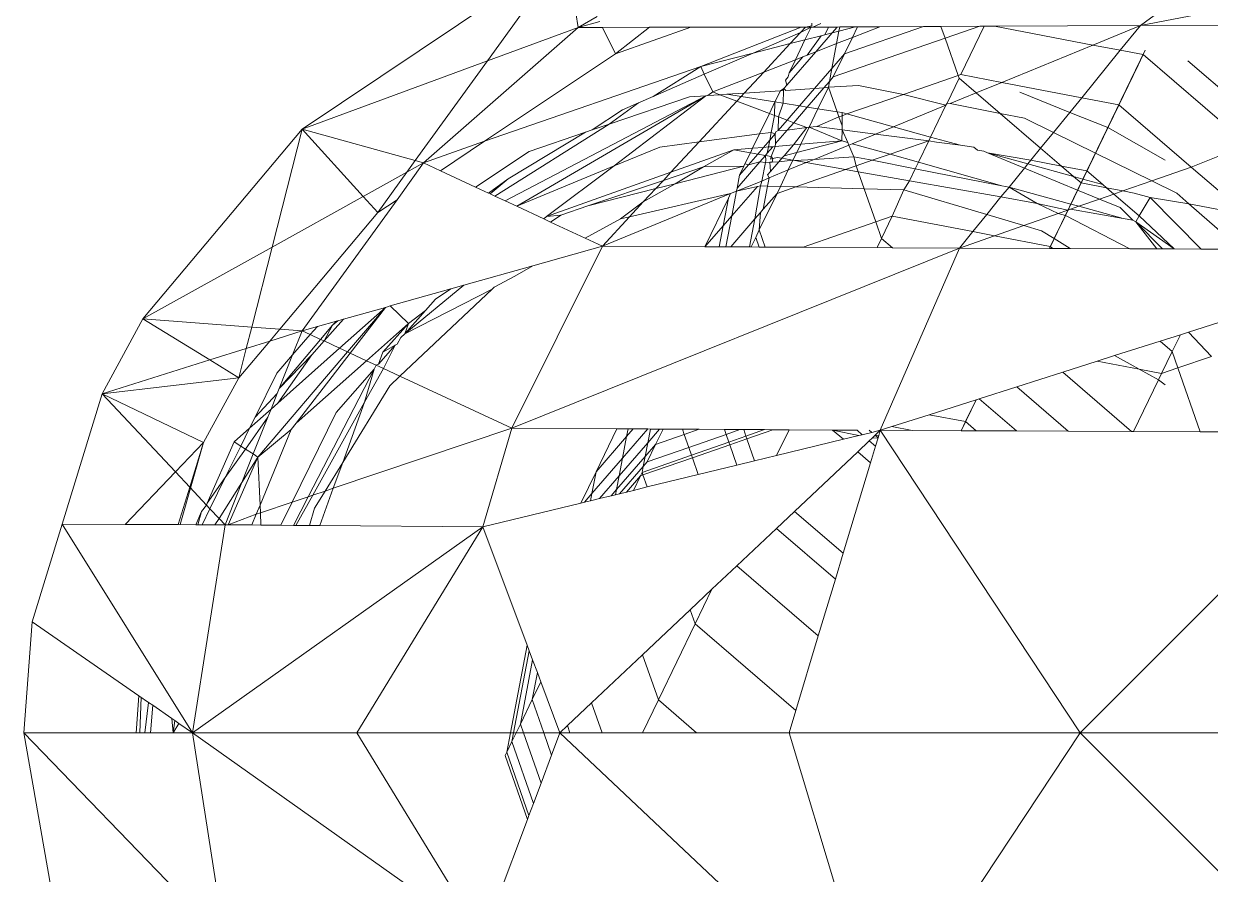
# Model space of a CAD drawing. Header units: metres. Extents: x 6.9 to 88.2, y -7.2 to 15.9.
# Drawn here: x 33.43412 to 33.45511, y 11.41319 to 11.42825 of the extents above; entities that cross this region are included whole.
import ezdxf

# ---------------------------------------------------------------- set-up
doc = ezdxf.new("R2010")
doc.units = ezdxf.units.M
doc.layers.get('0').update_dxf_attribs({"lineweight": 9})

# ---------------------------------------------------------------- blocks, each defined once
blk = doc.blocks.new('secondfloor')
for p, q in [((33.464344, 11.430227), (33.453877, 11.428215)), ((33.453877, 11.428215), (33.456469, 11.43013)), ((33.443709, 11.429506), (33.439043, 11.426382)), ((33.443709, 11.429506), (33.442324, 11.427589)), ((33.443709, 11.429506), (33.44393, 11.428181)), ((33.44393, 11.428181), (33.444264, 11.428376)), ((33.444309, 11.428283), (33.44393, 11.428181)), ((33.44393, 11.428181), (33.441194, 11.425781)), ((33.442324, 11.427589), (33.44393, 11.428181)), ((33.44393, 11.428181), (33.444359, 11.428181)), ((33.444359, 11.428181), (33.445188, 11.428182)), ((33.44459, 11.427712), (33.444359, 11.428181)), ((33.445919, 11.428183), (33.44459, 11.427712)), ((33.445188, 11.428182), (33.44459, 11.427712)), ((33.445188, 11.428182), (33.445919, 11.428183)), ((33.445919, 11.428183), (33.447874, 11.428185)), ((33.446096, 11.42749), (33.447874, 11.428185)), ((33.447859, 11.428089), (33.447024, 11.427727)), ((33.447859, 11.428089), (33.447678, 11.427894)), ((33.448049, 11.428185), (33.447859, 11.428089)), ((33.447947, 11.428185), (33.447859, 11.428089)), ((33.447874, 11.428185), (33.447947, 11.428185)), ((33.448049, 11.428185), (33.447941, 11.427961)), ((33.447947, 11.428185), (33.448062, 11.428211)), ((33.447947, 11.428185), (33.448049, 11.428185)), ((33.448049, 11.428185), (33.44808, 11.428185)), ((33.44806, 11.428257), (33.448062, 11.428211)), ((33.448224, 11.428248), (33.44808, 11.428185)), ((33.44808, 11.428185), (33.448358, 11.428187)), ((33.44813, 11.427748), (33.44842, 11.428084)), ((33.448292, 11.428051), (33.448358, 11.428187)), ((33.44842, 11.428084), (33.448292, 11.428051)), ((33.448358, 11.428187), (33.44851, 11.428187)), ((33.44842, 11.428084), (33.44851, 11.428187)), ((33.448542, 11.428115), (33.44842, 11.428084)), ((33.4485, 11.427893), (33.448542, 11.428115)), ((33.44851, 11.428187), (33.448556, 11.428188)), ((33.448832, 11.428189), (33.448542, 11.428115)), ((33.448542, 11.428115), (33.448556, 11.428188)), ((33.448556, 11.428188), (33.448832, 11.428189)), ((33.448638, 11.427711), (33.450038, 11.428195)), ((33.449264, 11.428191), (33.448779, 11.428002)), ((33.44887, 11.428189), (33.448779, 11.428002)), ((33.448832, 11.428189), (33.44887, 11.428189)), ((33.44887, 11.428189), (33.449264, 11.428191)), ((33.449264, 11.428191), (33.450038, 11.428195)), ((33.450038, 11.428195), (33.450344, 11.428197)), ((33.450344, 11.428197), (33.451031, 11.4282)), ((33.450418, 11.427988), (33.450344, 11.428197)), ((33.450418, 11.427988), (33.451031, 11.4282)), ((33.451111, 11.428201), (33.450698, 11.427346)), ((33.451031, 11.4282), (33.451111, 11.428201)), ((33.451111, 11.428201), (33.451293, 11.428202)), ((33.451293, 11.428202), (33.453877, 11.428215)), ((33.451293, 11.428202), (33.453033, 11.427868)), ((33.453877, 11.428215), (33.453033, 11.427868)), ((33.453877, 11.428215), (33.453519, 11.427775)), ((33.453877, 11.428215), (33.455767, 11.428221)), ((33.447678, 11.427894), (33.447024, 11.427727)), ((33.447678, 11.427894), (33.44721, 11.427389)), ((33.447941, 11.427961), (33.447678, 11.427894)), ((33.447941, 11.427961), (33.44777, 11.427608)), ((33.448227, 11.428034), (33.447941, 11.427961)), ((33.447979, 11.427689), (33.448227, 11.428034)), ((33.4485, 11.427893), (33.44813, 11.427748)), ((33.448227, 11.428034), (33.448292, 11.428051)), ((33.448417, 11.427455), (33.4485, 11.427893)), ((33.448441, 11.427303), (33.450418, 11.427988)), ((33.448779, 11.428002), (33.4485, 11.427893)), ((33.448779, 11.428002), (33.448638, 11.427711)), ((33.45065, 11.427329), (33.450418, 11.427988)), ((33.453033, 11.427868), (33.451422, 11.427207)), ((33.453033, 11.427868), (33.453519, 11.427775)), ((33.44459, 11.427712), (33.442272, 11.426165)), ((33.447024, 11.427727), (33.446096, 11.42749)), ((33.447024, 11.427727), (33.44616, 11.427352)), ((33.447618, 11.427156), (33.44813, 11.427748)), ((33.44766, 11.427379), (33.447902, 11.427659)), ((33.447902, 11.427659), (33.44777, 11.427608)), ((33.447902, 11.427659), (33.447979, 11.427689)), ((33.44813, 11.427748), (33.447979, 11.427689)), ((33.448417, 11.427455), (33.448638, 11.427711)), ((33.448638, 11.427711), (33.448441, 11.427303)), ((33.452693, 11.425154), (33.45396, 11.427775)), ((33.453519, 11.427775), (33.452837, 11.426936)), ((33.453922, 11.427698), (33.453494, 11.426811)), ((33.453519, 11.427775), (33.453922, 11.427698)), ((33.453832, 11.427512), (33.45396, 11.427775)), ((33.45396, 11.427775), (33.453922, 11.427698)), ((33.453922, 11.427698), (33.455767, 11.426109)), ((33.439043, 11.426382), (33.442324, 11.427589)), ((33.442324, 11.427589), (33.441046, 11.425822)), ((33.442272, 11.426165), (33.446096, 11.42749)), ((33.446096, 11.42749), (33.445253, 11.426958)), ((33.44616, 11.427352), (33.446096, 11.42749)), ((33.44777, 11.427608), (33.44721, 11.427389)), ((33.44777, 11.427608), (33.44766, 11.427379)), ((33.448111, 11.4271), (33.448417, 11.427455)), ((33.448374, 11.427225), (33.448417, 11.427455)), ((33.452612, 11.424986), (33.453832, 11.427512)), ((33.454715, 11.427591), (33.455767, 11.426685)), ((33.44616, 11.427352), (33.445253, 11.426958)), ((33.446308, 11.427037), (33.44616, 11.427352)), ((33.44721, 11.427389), (33.446308, 11.427037)), ((33.44721, 11.427389), (33.446866, 11.427017)), ((33.447646, 11.427304), (33.447596, 11.427246)), ((33.447596, 11.427246), (33.447618, 11.427156)), ((33.44766, 11.427379), (33.447646, 11.427304)), ((33.448441, 11.427303), (33.448374, 11.427225)), ((33.449684, 11.426995), (33.45065, 11.427329)), ((33.450667, 11.427282), (33.450455, 11.426842)), ((33.450698, 11.427346), (33.45065, 11.427329)), ((33.45065, 11.427329), (33.450667, 11.427282)), ((33.45097, 11.427022), (33.450667, 11.427282)), ((33.450698, 11.427346), (33.451422, 11.427207)), ((33.446308, 11.427037), (33.446225, 11.426975)), ((33.446308, 11.427037), (33.446435, 11.426989)), ((33.447506, 11.42706), (33.446866, 11.427017)), ((33.447506, 11.42706), (33.447409, 11.426861)), ((33.447568, 11.427099), (33.447506, 11.42706)), ((33.447561, 11.427064), (33.447506, 11.42706)), ((33.447557, 11.426838), (33.447561, 11.427064)), ((33.447568, 11.427099), (33.447561, 11.427064)), ((33.447618, 11.427156), (33.447568, 11.427099)), ((33.447601, 11.427066), (33.447568, 11.427099)), ((33.448111, 11.4271), (33.447601, 11.427066)), ((33.447844, 11.426792), (33.448111, 11.4271)), ((33.447981, 11.42677), (33.448276, 11.427111)), ((33.448276, 11.427111), (33.448111, 11.4271)), ((33.448355, 11.427124), (33.448169, 11.42674)), ((33.448276, 11.427111), (33.448374, 11.427225)), ((33.448355, 11.427124), (33.448276, 11.427111)), ((33.448355, 11.427124), (33.448374, 11.427225)), ((33.448886, 11.427152), (33.448355, 11.427124)), ((33.448509, 11.426686), (33.448355, 11.427124)), ((33.449684, 11.426995), (33.448886, 11.427152)), ((33.451422, 11.427207), (33.45097, 11.427022)), ((33.451422, 11.427207), (33.452837, 11.426936)), ((33.451739, 11.427034), (33.452626, 11.426677)), ((33.446185, 11.426972), (33.442636, 11.42511)), ((33.446185, 11.426972), (33.442841, 11.425014)), ((33.445896, 11.426953), (33.444479, 11.42647)), ((33.444479, 11.42647), (33.444998, 11.426847)), ((33.446185, 11.426972), (33.444567, 11.425729)), ((33.444998, 11.426847), (33.444711, 11.426723)), ((33.445253, 11.426958), (33.444998, 11.426847)), ((33.446185, 11.426972), (33.445896, 11.426953)), ((33.446734, 11.426875), (33.446067, 11.426154)), ((33.446225, 11.426975), (33.446185, 11.426972)), ((33.446435, 11.426989), (33.446225, 11.426975)), ((33.446435, 11.426989), (33.446558, 11.426997)), ((33.446435, 11.426989), (33.446734, 11.426875)), ((33.446866, 11.427017), (33.446558, 11.426997)), ((33.446558, 11.426997), (33.44681, 11.426957)), ((33.44681, 11.426957), (33.446734, 11.426875)), ((33.446734, 11.426875), (33.447311, 11.426657)), ((33.446866, 11.427017), (33.44681, 11.426957)), ((33.44681, 11.426957), (33.447409, 11.426861)), ((33.447409, 11.426861), (33.447311, 11.426657)), ((33.447401, 11.426623), (33.447409, 11.426861)), ((33.447409, 11.426861), (33.447557, 11.426838)), ((33.447472, 11.426596), (33.447557, 11.426838)), ((33.447557, 11.426838), (33.447844, 11.426792)), ((33.448684, 11.426648), (33.449684, 11.426995)), ((33.450435, 11.426802), (33.449684, 11.426995)), ((33.450455, 11.426842), (33.450435, 11.426802)), ((33.450507, 11.426832), (33.450455, 11.426842)), ((33.45097, 11.427022), (33.450507, 11.426832)), ((33.451395, 11.426656), (33.450507, 11.426832)), ((33.451395, 11.426656), (33.45097, 11.427022)), ((33.452837, 11.426936), (33.452626, 11.426677)), ((33.452837, 11.426936), (33.453494, 11.426811)), ((33.444177, 11.426367), (33.444711, 11.426723)), ((33.447311, 11.426657), (33.447136, 11.426295)), ((33.447311, 11.426657), (33.447401, 11.426623)), ((33.447344, 11.426322), (33.447401, 11.426623)), ((33.447401, 11.426623), (33.447472, 11.426596)), ((33.447625, 11.426538), (33.447844, 11.426792)), ((33.447742, 11.426494), (33.447981, 11.42677)), ((33.447844, 11.426792), (33.447981, 11.42677)), ((33.447981, 11.42677), (33.448169, 11.42674)), ((33.448169, 11.42674), (33.448012, 11.426415)), ((33.448169, 11.42674), (33.448509, 11.426686)), ((33.44854, 11.426598), (33.448509, 11.426686)), ((33.448509, 11.426686), (33.448598, 11.426672)), ((33.44854, 11.426598), (33.448598, 11.426618)), ((33.448598, 11.426618), (33.448596, 11.426438)), ((33.448598, 11.426672), (33.448684, 11.426648)), ((33.448598, 11.426672), (33.448598, 11.426618)), ((33.448598, 11.426618), (33.448684, 11.426648)), ((33.448684, 11.426648), (33.449506, 11.426421)), ((33.450435, 11.426802), (33.449506, 11.426421)), ((33.450435, 11.426802), (33.450163, 11.42624)), ((33.45211, 11.426042), (33.451395, 11.426656)), ((33.451827, 11.426571), (33.451395, 11.426656)), ((33.452626, 11.426677), (33.452336, 11.42632)), ((33.452626, 11.426677), (33.453298, 11.426406)), ((33.453494, 11.426811), (33.453298, 11.426406)), ((33.453494, 11.426811), (33.454773, 11.425708)), ((33.442455, 11.425194), (33.444479, 11.42647)), ((33.444479, 11.42647), (33.444177, 11.426367)), ((33.447466, 11.426354), (33.447472, 11.426596)), ((33.447466, 11.426354), (33.447625, 11.426538)), ((33.447472, 11.426596), (33.447625, 11.426538)), ((33.447625, 11.426538), (33.447742, 11.426494)), ((33.447625, 11.426359), (33.447742, 11.426494)), ((33.447625, 11.426359), (33.447976, 11.426406)), ((33.447739, 11.426101), (33.447976, 11.426406)), ((33.447742, 11.426494), (33.447976, 11.426406)), ((33.448012, 11.426415), (33.447865, 11.426111)), ((33.447976, 11.426406), (33.448012, 11.426415)), ((33.448012, 11.426415), (33.448148, 11.426428)), ((33.448012, 11.426415), (33.448594, 11.426172)), ((33.448148, 11.426428), (33.44854, 11.426598)), ((33.448148, 11.426428), (33.448596, 11.426369)), ((33.448596, 11.426438), (33.44854, 11.426598)), ((33.448596, 11.426438), (33.448596, 11.426369)), ((33.449506, 11.426421), (33.44919, 11.426291)), ((33.449506, 11.426421), (33.450163, 11.42624)), ((33.452336, 11.42632), (33.451827, 11.426571)), ((33.453298, 11.426406), (33.45308, 11.425955)), ((33.453298, 11.426406), (33.454313, 11.425829)), ((33.439043, 11.426382), (33.436229, 11.423022)), ((33.439043, 11.426382), (33.438512, 11.42429)), ((33.441046, 11.425822), (33.439043, 11.426382)), ((33.439043, 11.426382), (33.440125, 11.425187)), ((33.442691, 11.425498), (33.444057, 11.426326)), ((33.444057, 11.426326), (33.443059, 11.425986)), ((33.444057, 11.426326), (33.444177, 11.426367)), ((33.446067, 11.426154), (33.447136, 11.426295)), ((33.447136, 11.426295), (33.447013, 11.42604)), ((33.447136, 11.426295), (33.447344, 11.426322)), ((33.447208, 11.426057), (33.447317, 11.426183)), ((33.447295, 11.426064), (33.447317, 11.426183)), ((33.447317, 11.426183), (33.447344, 11.426322)), ((33.447317, 11.426183), (33.447416, 11.426297)), ((33.447344, 11.426322), (33.447416, 11.426297)), ((33.447416, 11.426297), (33.447423, 11.426333)), ((33.447422, 11.426124), (33.447416, 11.426297)), ((33.447422, 11.426124), (33.447625, 11.426359)), ((33.447423, 11.426333), (33.447466, 11.426354)), ((33.447466, 11.426354), (33.447625, 11.426359)), ((33.448596, 11.426369), (33.448594, 11.426172)), ((33.4487, 11.426142), (33.448596, 11.426369)), ((33.448596, 11.426369), (33.44919, 11.426291)), ((33.44919, 11.426291), (33.448776, 11.426121)), ((33.44919, 11.426291), (33.450132, 11.426175)), ((33.450163, 11.42624), (33.450132, 11.426175)), ((33.450163, 11.42624), (33.450694, 11.426093)), ((33.452336, 11.42632), (33.45211, 11.426042)), ((33.45308, 11.425955), (33.452336, 11.42632)), ((33.441194, 11.425781), (33.442272, 11.426165)), ((33.442272, 11.426165), (33.441491, 11.425643)), ((33.443059, 11.425986), (33.442114, 11.425353)), ((33.444567, 11.425729), (33.44537, 11.426062)), ((33.44537, 11.426062), (33.446067, 11.426154)), ((33.446067, 11.426154), (33.445568, 11.425616)), ((33.445568, 11.425616), (33.44668, 11.426013)), ((33.44668, 11.426013), (33.446144, 11.425714)), ((33.44668, 11.426013), (33.447013, 11.42604)), ((33.446974, 11.425961), (33.44668, 11.426013)), ((33.447013, 11.42604), (33.446974, 11.425961)), ((33.447013, 11.42604), (33.447208, 11.426057)), ((33.447105, 11.425938), (33.447208, 11.426057)), ((33.447208, 11.426057), (33.447295, 11.426064)), ((33.447274, 11.425953), (33.447372, 11.426066)), ((33.447274, 11.425953), (33.447295, 11.426064)), ((33.447295, 11.426064), (33.447372, 11.426066)), ((33.44734, 11.425896), (33.447412, 11.426073)), ((33.447372, 11.426066), (33.447412, 11.426073)), ((33.447412, 11.426073), (33.447422, 11.426124)), ((33.447412, 11.426073), (33.447739, 11.426101)), ((33.447572, 11.425909), (33.447739, 11.426101)), ((33.447739, 11.426101), (33.447865, 11.426111)), ((33.447796, 11.425967), (33.448594, 11.426172)), ((33.447865, 11.426111), (33.447796, 11.425967)), ((33.447865, 11.426111), (33.448594, 11.426172)), ((33.448716, 11.426097), (33.448102, 11.425845)), ((33.448594, 11.426172), (33.4487, 11.426142)), ((33.4487, 11.426142), (33.448716, 11.426097)), ((33.448716, 11.426097), (33.448776, 11.426121)), ((33.448805, 11.425892), (33.448716, 11.426097)), ((33.448776, 11.426121), (33.449445, 11.425937)), ((33.449445, 11.425937), (33.450132, 11.426175)), ((33.450132, 11.426175), (33.44995, 11.425797)), ((33.450132, 11.426175), (33.450268, 11.426149)), ((33.450268, 11.426149), (33.450694, 11.426093)), ((33.450694, 11.426093), (33.450926, 11.426063)), ((33.450926, 11.426063), (33.450995, 11.42601)), ((33.450995, 11.42601), (33.451103, 11.42599)), ((33.451103, 11.42599), (33.451169, 11.425962)), ((33.45211, 11.426042), (33.451938, 11.42583)), ((33.452476, 11.425727), (33.45211, 11.426042)), ((33.455767, 11.426109), (33.454773, 11.425708)), ((33.440724, 11.425131), (33.441194, 11.425781)), ((33.441046, 11.425822), (33.440897, 11.425616)), ((33.441194, 11.425781), (33.440897, 11.425616)), ((33.441194, 11.425781), (33.441046, 11.425822)), ((33.441194, 11.425781), (33.441491, 11.425643)), ((33.446739, 11.425334), (33.447141, 11.425799)), ((33.446879, 11.425763), (33.446861, 11.425727)), ((33.446974, 11.425961), (33.446879, 11.425763)), ((33.446941, 11.425747), (33.446879, 11.425763)), ((33.446941, 11.425747), (33.447105, 11.425938)), ((33.446941, 11.425747), (33.447141, 11.425799)), ((33.447105, 11.425938), (33.446974, 11.425961)), ((33.44724, 11.425914), (33.447105, 11.425938)), ((33.447141, 11.425799), (33.44724, 11.425914)), ((33.447243, 11.425788), (33.447141, 11.425799)), ((33.44718, 11.425459), (33.447243, 11.425788)), ((33.44724, 11.425914), (33.447274, 11.425953)), ((33.44725, 11.425827), (33.44724, 11.425914)), ((33.44724, 11.425914), (33.44734, 11.425896)), ((33.447243, 11.425788), (33.44725, 11.425827)), ((33.44732, 11.425793), (33.447243, 11.425788)), ((33.44736, 11.425795), (33.44732, 11.425793)), ((33.447328, 11.425629), (33.44732, 11.425793)), ((33.447328, 11.425629), (33.44748, 11.425803)), ((33.447331, 11.425847), (33.44734, 11.425896)), ((33.447372, 11.425858), (33.447331, 11.425847)), ((33.447372, 11.425858), (33.44734, 11.425896)), ((33.44736, 11.425795), (33.447372, 11.425858)), ((33.44748, 11.425803), (33.44736, 11.425795)), ((33.447448, 11.425877), (33.447372, 11.425858)), ((33.447531, 11.425863), (33.447448, 11.425877)), ((33.44748, 11.425803), (33.447531, 11.425863)), ((33.447728, 11.425828), (33.44748, 11.425803)), ((33.447531, 11.425863), (33.447572, 11.425909)), ((33.447728, 11.425828), (33.447531, 11.425863)), ((33.447572, 11.425909), (33.447796, 11.425967)), ((33.447728, 11.425828), (33.447646, 11.425658)), ((33.447961, 11.425787), (33.447646, 11.425658)), ((33.447796, 11.425967), (33.447728, 11.425828)), ((33.447761, 11.425822), (33.447728, 11.425828)), ((33.448102, 11.425845), (33.447761, 11.425822)), ((33.447961, 11.425787), (33.447761, 11.425822)), ((33.448102, 11.425845), (33.447961, 11.425787)), ((33.448658, 11.425664), (33.447961, 11.425787)), ((33.448805, 11.425892), (33.448102, 11.425845)), ((33.44913, 11.425828), (33.448805, 11.425892)), ((33.448846, 11.425729), (33.448805, 11.425892)), ((33.448846, 11.425729), (33.44913, 11.425828)), ((33.44913, 11.425828), (33.449445, 11.425937)), ((33.449891, 11.425677), (33.44913, 11.425828)), ((33.449445, 11.425937), (33.44995, 11.425797)), ((33.44995, 11.425797), (33.449891, 11.425677)), ((33.44995, 11.425797), (33.451422, 11.425374)), ((33.451169, 11.425962), (33.451824, 11.425691)), ((33.451169, 11.425962), (33.451938, 11.42583)), ((33.451169, 11.425962), (33.451885, 11.425765)), ((33.451885, 11.425765), (33.451824, 11.425691)), ((33.451938, 11.42583), (33.451885, 11.425765)), ((33.451885, 11.425765), (33.452691, 11.425542)), ((33.451938, 11.42583), (33.452476, 11.425727)), ((33.45308, 11.425955), (33.452928, 11.42564)), ((33.454077, 11.425465), (33.45308, 11.425955)), ((33.440897, 11.425616), (33.440125, 11.425187)), ((33.440897, 11.425616), (33.440382, 11.424903)), ((33.441491, 11.425643), (33.442114, 11.425353)), ((33.442841, 11.425014), (33.444567, 11.425729)), ((33.444567, 11.425729), (33.44337, 11.424831)), ((33.44337, 11.424831), (33.445568, 11.425616)), ((33.446144, 11.425714), (33.445436, 11.425473)), ((33.445568, 11.425616), (33.445436, 11.425473)), ((33.445643, 11.425414), (33.446861, 11.425727)), ((33.446144, 11.425714), (33.445643, 11.425414)), ((33.446861, 11.425727), (33.446144, 11.425714)), ((33.446739, 11.425334), (33.446783, 11.425565)), ((33.446783, 11.425565), (33.446941, 11.425747)), ((33.446861, 11.425727), (33.446783, 11.425565)), ((33.447279, 11.425572), (33.447328, 11.425629)), ((33.447307, 11.425519), (33.447279, 11.425572)), ((33.447646, 11.425658), (33.447307, 11.425519)), ((33.447646, 11.425658), (33.447506, 11.425367)), ((33.447779, 11.425359), (33.448658, 11.425664)), ((33.448658, 11.425664), (33.448846, 11.425729)), ((33.448882, 11.425624), (33.448658, 11.425664)), ((33.448882, 11.425624), (33.448846, 11.425729)), ((33.448988, 11.425325), (33.448882, 11.425624)), ((33.449789, 11.425465), (33.448882, 11.425624)), ((33.449891, 11.425677), (33.449789, 11.425465)), ((33.451422, 11.425374), (33.449891, 11.425677)), ((33.451824, 11.425691), (33.451551, 11.425355)), ((33.451824, 11.425691), (33.452764, 11.425301)), ((33.452691, 11.425542), (33.452476, 11.425727)), ((33.452476, 11.425727), (33.452928, 11.42564)), ((33.452928, 11.42564), (33.452858, 11.425496)), ((33.452928, 11.42564), (33.453207, 11.4254)), ((33.454773, 11.425708), (33.454077, 11.425465)), ((33.454773, 11.425708), (33.45565, 11.424953)), ((33.442114, 11.425353), (33.44234, 11.425248)), ((33.442691, 11.425498), (33.44234, 11.425248)), ((33.442372, 11.425232), (33.442691, 11.425498)), ((33.445436, 11.425473), (33.444102, 11.425019)), ((33.445643, 11.425414), (33.445081, 11.42509)), ((33.445436, 11.425473), (33.4453, 11.425326)), ((33.4453, 11.425326), (33.445643, 11.425414)), ((33.446646, 11.424845), (33.447098, 11.425364)), ((33.44718, 11.425459), (33.446729, 11.425282)), ((33.447098, 11.425364), (33.446729, 11.425282)), ((33.447054, 11.424789), (33.447152, 11.425377)), ((33.447152, 11.425377), (33.447098, 11.425364)), ((33.447152, 11.425377), (33.44718, 11.425459)), ((33.44728, 11.425373), (33.447152, 11.425377)), ((33.447265, 11.425502), (33.44718, 11.425459)), ((33.447202, 11.424961), (33.44728, 11.425373)), ((33.447307, 11.425519), (33.447265, 11.425502)), ((33.44728, 11.425373), (33.447307, 11.425519)), ((33.447506, 11.425367), (33.44728, 11.425373)), ((33.447506, 11.425367), (33.447446, 11.425243)), ((33.447446, 11.425243), (33.447779, 11.425359)), ((33.447779, 11.425359), (33.447506, 11.425367)), ((33.448988, 11.425325), (33.447779, 11.425359)), ((33.449789, 11.425465), (33.449692, 11.425305)), ((33.451408, 11.425179), (33.449789, 11.425465)), ((33.451551, 11.425355), (33.451408, 11.425179)), ((33.451551, 11.425355), (33.451422, 11.425374)), ((33.452049, 11.425066), (33.451551, 11.425355)), ((33.451551, 11.425355), (33.452644, 11.425053)), ((33.452825, 11.425427), (33.452691, 11.425542)), ((33.452691, 11.425542), (33.452858, 11.425496)), ((33.452825, 11.425427), (33.452764, 11.425301)), ((33.452858, 11.425496), (33.452825, 11.425427)), ((33.453277, 11.42534), (33.452825, 11.425427)), ((33.452858, 11.425496), (33.453207, 11.4254)), ((33.453207, 11.4254), (33.453277, 11.42534)), ((33.453563, 11.425285), (33.454077, 11.425465)), ((33.454516, 11.425248), (33.454077, 11.425465)), ((33.440125, 11.425187), (33.438512, 11.42429)), ((33.440125, 11.425187), (33.440382, 11.424903)), ((33.44234, 11.425248), (33.442372, 11.425232)), ((33.442372, 11.425232), (33.442455, 11.425194)), ((33.442455, 11.425194), (33.442636, 11.42511)), ((33.444102, 11.425019), (33.4453, 11.425326)), ((33.446626, 11.425239), (33.444358, 11.424309)), ((33.446626, 11.425239), (33.444837, 11.424826)), ((33.4453, 11.425326), (33.445081, 11.42509)), ((33.446586, 11.425157), (33.446171, 11.424299)), ((33.446493, 11.424669), (33.446586, 11.425157)), ((33.446626, 11.425239), (33.446586, 11.425157)), ((33.446626, 11.425239), (33.446729, 11.425282)), ((33.446646, 11.424845), (33.446729, 11.425282)), ((33.446729, 11.425282), (33.446739, 11.425334)), ((33.447446, 11.425243), (33.447132, 11.424595)), ((33.447202, 11.424961), (33.447446, 11.425243)), ((33.449692, 11.425305), (33.448988, 11.425325)), ((33.449195, 11.424736), (33.448988, 11.425325)), ((33.449692, 11.425305), (33.449485, 11.424837)), ((33.451155, 11.424868), (33.449692, 11.425305)), ((33.451408, 11.425179), (33.451155, 11.424868)), ((33.452049, 11.425066), (33.451408, 11.425179)), ((33.452264, 11.424267), (33.452693, 11.425154)), ((33.452764, 11.425301), (33.452644, 11.425053)), ((33.452764, 11.425301), (33.453152, 11.425141)), ((33.453152, 11.425141), (33.452788, 11.425014)), ((33.453405, 11.42523), (33.453152, 11.425141)), ((33.453152, 11.425141), (33.453515, 11.42499)), ((33.453563, 11.425285), (33.453277, 11.42534)), ((33.453277, 11.42534), (33.453405, 11.42523)), ((33.453563, 11.425285), (33.453405, 11.42523)), ((33.453405, 11.42523), (33.453854, 11.424842)), ((33.453766, 11.425246), (33.453563, 11.425285)), ((33.454045, 11.425169), (33.453766, 11.425246)), ((33.453854, 11.424842), (33.454045, 11.425169)), ((33.454045, 11.425169), (33.454949, 11.424256)), ((33.454732, 11.425059), (33.454045, 11.425169)), ((33.454732, 11.425059), (33.454516, 11.425248)), ((33.439045, 11.42281), (33.440724, 11.425131)), ((33.440724, 11.425131), (33.440382, 11.424903)), ((33.442636, 11.42511), (33.442841, 11.425014)), ((33.443322, 11.424791), (33.442841, 11.425014)), ((33.444102, 11.425019), (33.443619, 11.424854)), ((33.445081, 11.42509), (33.44468, 11.424789)), ((33.445081, 11.42509), (33.444837, 11.424826)), ((33.447152, 11.424903), (33.447202, 11.424961)), ((33.452419, 11.424885), (33.452049, 11.425066)), ((33.452592, 11.424945), (33.452049, 11.425066)), ((33.452592, 11.424945), (33.452419, 11.424885)), ((33.452548, 11.424853), (33.452612, 11.424986)), ((33.452592, 11.424945), (33.452548, 11.424853)), ((33.452644, 11.425053), (33.452592, 11.424945)), ((33.45264, 11.424962), (33.452592, 11.424945)), ((33.452788, 11.425014), (33.45264, 11.424962)), ((33.453567, 11.424799), (33.45264, 11.424962)), ((33.452644, 11.425053), (33.452788, 11.425014)), ((33.452788, 11.425014), (33.453567, 11.424799)), ((33.453515, 11.42499), (33.453738, 11.424769)), ((33.455414, 11.424463), (33.454732, 11.425059)), ((33.455619, 11.424889), (33.454732, 11.425059)), ((33.440382, 11.424903), (33.438648, 11.422839)), ((33.443322, 11.424791), (33.44337, 11.424831)), ((33.443322, 11.424791), (33.443441, 11.424735)), ((33.44337, 11.424831), (33.443619, 11.424854)), ((33.443619, 11.424854), (33.443441, 11.424735)), ((33.444054, 11.42445), (33.443441, 11.424735)), ((33.44468, 11.424789), (33.444054, 11.42445)), ((33.444837, 11.424826), (33.444358, 11.424309)), ((33.444837, 11.424826), (33.44468, 11.424789)), ((33.446493, 11.424669), (33.446646, 11.424845)), ((33.446542, 11.424297), (33.446646, 11.424845)), ((33.446627, 11.424296), (33.447054, 11.424789)), ((33.44696, 11.424294), (33.447054, 11.424789)), ((33.447054, 11.424789), (33.447152, 11.424903)), ((33.447132, 11.424595), (33.447152, 11.424903)), ((33.447908, 11.424289), (33.449195, 11.424736)), ((33.449195, 11.424736), (33.449485, 11.424837)), ((33.449297, 11.424446), (33.449195, 11.424736)), ((33.449485, 11.424837), (33.449297, 11.424446)), ((33.449485, 11.424837), (33.450909, 11.424565)), ((33.451155, 11.424868), (33.450909, 11.424565)), ((33.451811, 11.424672), (33.451155, 11.424868)), ((33.452419, 11.424885), (33.451811, 11.424672)), ((33.452548, 11.424853), (33.452349, 11.424441)), ((33.452548, 11.424853), (33.452419, 11.424885)), ((33.453687, 11.424261), (33.452548, 11.424853)), ((33.453567, 11.424799), (33.453738, 11.424769)), ((33.453738, 11.424769), (33.453792, 11.424737)), ((33.453792, 11.424737), (33.453854, 11.424842)), ((33.453792, 11.424737), (33.454266, 11.424259)), ((33.454166, 11.424259), (33.453792, 11.424737)), ((33.453792, 11.424737), (33.45447, 11.424258)), ((33.453854, 11.424842), (33.45447, 11.424258)), ((33.446171, 11.424299), (33.446493, 11.424669)), ((33.446423, 11.424297), (33.446493, 11.424669)), ((33.447132, 11.424595), (33.447069, 11.424463)), ((33.447238, 11.424293), (33.447132, 11.424595)), ((33.450909, 11.424565), (33.450672, 11.424274)), ((33.450909, 11.424565), (33.451294, 11.424491)), ((33.451811, 11.424672), (33.451294, 11.424491)), ((33.452127, 11.424578), (33.451811, 11.424672)), ((33.452349, 11.424441), (33.452127, 11.424578)), ((33.444358, 11.424309), (33.442754, 11.421086)), ((33.443126, 11.423961), (33.444358, 11.424309)), ((33.444054, 11.42445), (33.444358, 11.424309)), ((33.446171, 11.424299), (33.444358, 11.424309)), ((33.446423, 11.424297), (33.446171, 11.424299)), ((33.446542, 11.424297), (33.446423, 11.424297)), ((33.446627, 11.424296), (33.446542, 11.424297)), ((33.44696, 11.424294), (33.446627, 11.424296)), ((33.446987, 11.424294), (33.44696, 11.424294)), ((33.447069, 11.424463), (33.446987, 11.424294)), ((33.447128, 11.424293), (33.446987, 11.424294)), ((33.447128, 11.424293), (33.447069, 11.424463)), ((33.449297, 11.424446), (33.449217, 11.424282)), ((33.44949, 11.42428), (33.449297, 11.424446)), ((33.451294, 11.424491), (33.450672, 11.424274)), ((33.451294, 11.424491), (33.452281, 11.424302)), ((33.452281, 11.424302), (33.452264, 11.424267)), ((33.452281, 11.424302), (33.452349, 11.424441)), ((33.452281, 11.424302), (33.452323, 11.424267)), ((33.452634, 11.424265), (33.452349, 11.424441)), ((33.438512, 11.42429), (33.436229, 11.423022)), ((33.438512, 11.42429), (33.438154, 11.422877)), ((33.450672, 11.424274), (33.442754, 11.421086)), ((33.447238, 11.424293), (33.447128, 11.424293)), ((33.447908, 11.424289), (33.447238, 11.424293)), ((33.449217, 11.424282), (33.447908, 11.424289)), ((33.44949, 11.42428), (33.449217, 11.424282)), ((33.450672, 11.424274), (33.449273, 11.421048)), ((33.450672, 11.424274), (33.44949, 11.42428)), ((33.452264, 11.424267), (33.450672, 11.424274)), ((33.452323, 11.424267), (33.452264, 11.424267)), ((33.452634, 11.424265), (33.452323, 11.424267)), ((33.453687, 11.424261), (33.452634, 11.424265)), ((33.454166, 11.424259), (33.453687, 11.424261)), ((33.454266, 11.424259), (33.454166, 11.424259)), ((33.45447, 11.424258), (33.454266, 11.424259)), ((33.45447, 11.424258), (33.454949, 11.424256)), ((33.455312, 11.424254), (33.454949, 11.424256)), ((33.443126, 11.423961), (33.441905, 11.423617)), ((33.443126, 11.423961), (33.442805, 11.423776)), ((33.442805, 11.423776), (33.442445, 11.423581)), ((33.441675, 11.423552), (33.440601, 11.423249)), ((33.442408, 11.423547), (33.440776, 11.422005)), ((33.440864, 11.422754), (33.441905, 11.423617)), ((33.442408, 11.423547), (33.440864, 11.422754)), ((33.441675, 11.423552), (33.441403, 11.423369)), ((33.441675, 11.423552), (33.441905, 11.423617)), ((33.442445, 11.423581), (33.442408, 11.423547)), ((33.440601, 11.423249), (33.440518, 11.423225)), ((33.440601, 11.423249), (33.440927, 11.422937)), ((33.441229, 11.423171), (33.441403, 11.423369)), ((33.440518, 11.423225), (33.439706, 11.422502)), ((33.440518, 11.423225), (33.439776, 11.423016)), ((33.440518, 11.423225), (33.439847, 11.422437)), ((33.439894, 11.422415), (33.440518, 11.423225)), ((33.441229, 11.423171), (33.440864, 11.422754)), ((33.440927, 11.422937), (33.441229, 11.423171)), ((33.436229, 11.423022), (33.435507, 11.421692)), ((33.436229, 11.423022), (33.438154, 11.422877)), ((33.436229, 11.423022), (33.437414, 11.422294)), ((33.438154, 11.422877), (33.438057, 11.422498)), ((33.438154, 11.422877), (33.438648, 11.422839)), ((33.438648, 11.422839), (33.438471, 11.422628)), ((33.438648, 11.422839), (33.439045, 11.42281)), ((33.439316, 11.422886), (33.439045, 11.42281)), ((33.439316, 11.422886), (33.43919, 11.422742)), ((33.439653, 11.422981), (33.439316, 11.422886)), ((33.439583, 11.422909), (33.439371, 11.422658)), ((33.439432, 11.42263), (33.439776, 11.423016)), ((33.439432, 11.42263), (33.439583, 11.422909)), ((33.439583, 11.422909), (33.439679, 11.422988)), ((33.439653, 11.422981), (33.439583, 11.422909)), ((33.439679, 11.422988), (33.439653, 11.422981)), ((33.439776, 11.423016), (33.439679, 11.422988)), ((33.440186, 11.422279), (33.440927, 11.422937)), ((33.440927, 11.422937), (33.440473, 11.42243)), ((33.440927, 11.422937), (33.440864, 11.422754)), ((33.455259, 11.422956), (33.454725, 11.422786)), ((33.438471, 11.422628), (33.437926, 11.42198)), ((33.438471, 11.422628), (33.438057, 11.422498)), ((33.439045, 11.42281), (33.438471, 11.422628)), ((33.439371, 11.422658), (33.43864, 11.42179)), ((33.438875, 11.422382), (33.439045, 11.42281)), ((33.43919, 11.422742), (33.438875, 11.422382)), ((33.439045, 11.42281), (33.43919, 11.422742)), ((33.43919, 11.422742), (33.439371, 11.422658)), ((33.439215, 11.422386), (33.439432, 11.42263)), ((33.439371, 11.422658), (33.439432, 11.42263)), ((33.439432, 11.42263), (33.439706, 11.422502)), ((33.440726, 11.422575), (33.440791, 11.422694)), ((33.440791, 11.422694), (33.440864, 11.422754)), ((33.454225, 11.422627), (33.453419, 11.42237)), ((33.454581, 11.42274), (33.454225, 11.422627)), ((33.454225, 11.422627), (33.454437, 11.422443)), ((33.454581, 11.42274), (33.454437, 11.422443)), ((33.454725, 11.422786), (33.454581, 11.42274)), ((33.45513, 11.422357), (33.454725, 11.422786)), ((33.438057, 11.422498), (33.437414, 11.422294)), ((33.438057, 11.422498), (33.437926, 11.42198)), ((33.439847, 11.422437), (33.438264, 11.420575)), ((33.439706, 11.422502), (33.438613, 11.42153)), ((33.438941, 11.421175), (33.439894, 11.422415)), ((33.439706, 11.422502), (33.439847, 11.422437)), ((33.439847, 11.422437), (33.439894, 11.422415)), ((33.439894, 11.422415), (33.440186, 11.422279)), ((33.44069, 11.422555), (33.440396, 11.422219)), ((33.440396, 11.422219), (33.440473, 11.42243)), ((33.440473, 11.42243), (33.44069, 11.422555)), ((33.44069, 11.422555), (33.440483, 11.422141)), ((33.440726, 11.422575), (33.44069, 11.422555)), ((33.454249, 11.422053), (33.454437, 11.422443)), ((33.454437, 11.422443), (33.454539, 11.422153)), ((33.437414, 11.422294), (33.435507, 11.421692)), ((33.437414, 11.422294), (33.437926, 11.42198)), ((33.438875, 11.422382), (33.438595, 11.422062)), ((33.438613, 11.42153), (33.439215, 11.422386)), ((33.43864, 11.42179), (33.439215, 11.422386)), ((33.43864, 11.42179), (33.438875, 11.422382)), ((33.438941, 11.421175), (33.440186, 11.422279)), ((33.440186, 11.422279), (33.440355, 11.422201)), ((33.440355, 11.422201), (33.440319, 11.42213)), ((33.440396, 11.422219), (33.440355, 11.422201)), ((33.440355, 11.422201), (33.440483, 11.422141)), ((33.453112, 11.422272), (33.452502, 11.422077)), ((33.453419, 11.42237), (33.453112, 11.422272)), ((33.453855, 11.422129), (33.453112, 11.422272)), ((33.453419, 11.42237), (33.453855, 11.422129)), ((33.45513, 11.422357), (33.454539, 11.422153)), ((33.438595, 11.422062), (33.438212, 11.421282)), ((33.439154, 11.419873), (33.440319, 11.42213)), ((33.440319, 11.42213), (33.439646, 11.421362)), ((33.440483, 11.422141), (33.440151, 11.421544)), ((33.440319, 11.42213), (33.440151, 11.421544)), ((33.440483, 11.422141), (33.440776, 11.422005)), ((33.440776, 11.422005), (33.440598, 11.421836)), ((33.440776, 11.422005), (33.442754, 11.421086)), ((33.452502, 11.422077), (33.451689, 11.421818)), ((33.452502, 11.422077), (33.453719, 11.421028)), ((33.453855, 11.422129), (33.454195, 11.421941)), ((33.454249, 11.422053), (33.453855, 11.422129)), ((33.454195, 11.421941), (33.454249, 11.422053)), ((33.454539, 11.422153), (33.454249, 11.422053)), ((33.454539, 11.422153), (33.454934, 11.421023)), ((33.437926, 11.42198), (33.435507, 11.421692)), ((33.437926, 11.42198), (33.437302, 11.420833)), ((33.43864, 11.42179), (33.438604, 11.421699)), ((33.440598, 11.421836), (33.439764, 11.420481)), ((33.451689, 11.421818), (33.451023, 11.421606)), ((33.451689, 11.421818), (33.452599, 11.421033)), ((33.453753, 11.421028), (33.454195, 11.421941)), ((33.454195, 11.421941), (33.454313, 11.421851)), ((33.434798, 11.419386), (33.435507, 11.421692)), ((33.437302, 11.420833), (33.435507, 11.421692)), ((33.435507, 11.421692), (33.436803, 11.420311)), ((33.438604, 11.421699), (33.438212, 11.421282)), ((33.438495, 11.421424), (33.438604, 11.421699)), ((33.45097, 11.421589), (33.45014, 11.421324)), ((33.450705, 11.421041), (33.45097, 11.421589)), ((33.45097, 11.421589), (33.450783, 11.421202)), ((33.451023, 11.421606), (33.45097, 11.421589)), ((33.451023, 11.421606), (33.451683, 11.421037)), ((33.438495, 11.421424), (33.438116, 11.421088)), ((33.438437, 11.42128), (33.438495, 11.421424)), ((33.438613, 11.42153), (33.438495, 11.421424)), ((33.439646, 11.421362), (33.438866, 11.419776)), ((33.440151, 11.421544), (33.439234, 11.4199)), ((33.440151, 11.421544), (33.439764, 11.420481)), ((33.438041, 11.420717), (33.438437, 11.42128)), ((33.438116, 11.421088), (33.438212, 11.421282)), ((33.438179, 11.420629), (33.438437, 11.42128)), ((33.438853, 11.421061), (33.438941, 11.421175)), ((33.45014, 11.421324), (33.449479, 11.421113)), ((33.45014, 11.421324), (33.450783, 11.421202)), ((33.450783, 11.421202), (33.450705, 11.421041)), ((33.450783, 11.421202), (33.45097, 11.42104)), ((33.437842, 11.420844), (33.438116, 11.421088)), ((33.438116, 11.421088), (33.437959, 11.420769)), ((33.438264, 11.420575), (33.438853, 11.421061)), ((33.4383, 11.419725), (33.438853, 11.421061)), ((33.442754, 11.421086), (33.439596, 11.420022)), ((33.442243, 11.419338), (33.442754, 11.421086)), ((33.444613, 11.421075), (33.442754, 11.421086)), ((33.444613, 11.421075), (33.444245, 11.420313)), ((33.444245, 11.420313), (33.444786, 11.42094)), ((33.444811, 11.421074), (33.444613, 11.421075)), ((33.444713, 11.420556), (33.445158, 11.421072)), ((33.444713, 11.420556), (33.444786, 11.42094)), ((33.444786, 11.42094), (33.444811, 11.421074)), ((33.444786, 11.42094), (33.444901, 11.421073)), ((33.444901, 11.421073), (33.444811, 11.421074)), ((33.445158, 11.421072), (33.444901, 11.421073)), ((33.445205, 11.421071), (33.445158, 11.421072)), ((33.445158, 11.420827), (33.445205, 11.421071)), ((33.445158, 11.420827), (33.445368, 11.42107)), ((33.445368, 11.42107), (33.445205, 11.421071)), ((33.445429, 11.42107), (33.445298, 11.420799)), ((33.445298, 11.420799), (33.445803, 11.420975)), ((33.445429, 11.42107), (33.445368, 11.42107)), ((33.445771, 11.421068), (33.445429, 11.42107)), ((33.445803, 11.420975), (33.445771, 11.421068)), ((33.446066, 11.421066), (33.445771, 11.421068)), ((33.445803, 11.420975), (33.446066, 11.421066)), ((33.445884, 11.420746), (33.445803, 11.420975)), ((33.445884, 11.420746), (33.446545, 11.420976)), ((33.446514, 11.421064), (33.446066, 11.421066)), ((33.446545, 11.420976), (33.446514, 11.421064)), ((33.446791, 11.421062), (33.446514, 11.421064)), ((33.446545, 11.420976), (33.446791, 11.421062)), ((33.446593, 11.420839), (33.446545, 11.420976)), ((33.446593, 11.420839), (33.446897, 11.420945)), ((33.446856, 11.421062), (33.446791, 11.421062)), ((33.446897, 11.420945), (33.446856, 11.421062)), ((33.447225, 11.42106), (33.446856, 11.421062)), ((33.446897, 11.420945), (33.447225, 11.42106)), ((33.446913, 11.420899), (33.446897, 11.420945)), ((33.446913, 11.420899), (33.44737, 11.421059)), ((33.44737, 11.421059), (33.447225, 11.42106)), ((33.447659, 11.421057), (33.44737, 11.421059)), ((33.447659, 11.421057), (33.447438, 11.420601)), ((33.448429, 11.421053), (33.447659, 11.421057)), ((33.44862, 11.420889), (33.448429, 11.421053)), ((33.448429, 11.421053), (33.448894, 11.420956)), ((33.448862, 11.42105), (33.448429, 11.421053)), ((33.44862, 11.420889), (33.448894, 11.420956)), ((33.448955, 11.42097), (33.448862, 11.42105)), ((33.448894, 11.420956), (33.448955, 11.42097)), ((33.448955, 11.42097), (33.449123, 11.421011)), ((33.449123, 11.421011), (33.449079, 11.421049)), ((33.449123, 11.421011), (33.449273, 11.421048)), ((33.449181, 11.420961), (33.449128, 11.420911)), ((33.449273, 11.421048), (33.449181, 11.420961)), ((33.449233, 11.420916), (33.449181, 11.420961)), ((33.449181, 11.420961), (33.449245, 11.420956)), ((33.449245, 11.420956), (33.449233, 11.420916)), ((33.449273, 11.421048), (33.449245, 11.420956)), ((33.449479, 11.421113), (33.449273, 11.421048)), ((33.452807, 11.415695), (33.449273, 11.421048)), ((33.449273, 11.421048), (33.449838, 11.421045)), ((33.449479, 11.421113), (33.449838, 11.421045)), ((33.449838, 11.421045), (33.450705, 11.421041)), ((33.450705, 11.421041), (33.45097, 11.42104)), ((33.45097, 11.42104), (33.451683, 11.421037)), ((33.451683, 11.421037), (33.452599, 11.421033)), ((33.452599, 11.421033), (33.453719, 11.421028)), ((33.453719, 11.421028), (33.453753, 11.421028)), ((33.453753, 11.421028), (33.454934, 11.421023)), ((33.454934, 11.421023), (33.455767, 11.421019)), ((33.436803, 11.420311), (33.437302, 11.420833)), ((33.43689, 11.419379), (33.437302, 11.420833)), ((33.437302, 11.420833), (33.437058, 11.42004)), ((33.437367, 11.419759), (33.437842, 11.420844)), ((33.437959, 11.420769), (33.437685, 11.420211)), ((33.437959, 11.420769), (33.437842, 11.420844)), ((33.438041, 11.420717), (33.437959, 11.420769)), ((33.444653, 11.420242), (33.445158, 11.420827)), ((33.445112, 11.420583), (33.445158, 11.420827)), ((33.445112, 11.420583), (33.445298, 11.420799)), ((33.445298, 11.420799), (33.445149, 11.42049)), ((33.445149, 11.42049), (33.445884, 11.420746)), ((33.445932, 11.420608), (33.445884, 11.420746)), ((33.445932, 11.420608), (33.446593, 11.420839)), ((33.445948, 11.420563), (33.446609, 11.420793)), ((33.446609, 11.420793), (33.446593, 11.420839)), ((33.446609, 11.420793), (33.446913, 11.420899)), ((33.446736, 11.42043), (33.446609, 11.420793)), ((33.44705, 11.420507), (33.446913, 11.420899)), ((33.447438, 11.420601), (33.44862, 11.420889)), ((33.449078, 11.420864), (33.448873, 11.42067)), ((33.449128, 11.420911), (33.449078, 11.420864)), ((33.449189, 11.420769), (33.449078, 11.420864)), ((33.449189, 11.420769), (33.4491, 11.420475)), ((33.449128, 11.420911), (33.449233, 11.420916)), ((33.449233, 11.420916), (33.449189, 11.420769)), ((33.437685, 11.420211), (33.438041, 11.420717)), ((33.438264, 11.420575), (33.437738, 11.419376)), ((33.437978, 11.420125), (33.438179, 11.420629)), ((33.438264, 11.420575), (33.437978, 11.420125)), ((33.438179, 11.420629), (33.438041, 11.420717)), ((33.438264, 11.420575), (33.438179, 11.420629)), ((33.4383, 11.419725), (33.438264, 11.420575)), ((33.444172, 11.419929), (33.444713, 11.420556)), ((33.444607, 11.419998), (33.445112, 11.420583)), ((33.444653, 11.420242), (33.444713, 11.420556)), ((33.445059, 11.420304), (33.445932, 11.420608)), ((33.445074, 11.420259), (33.445948, 11.420563)), ((33.445079, 11.420409), (33.445112, 11.420583)), ((33.445948, 11.420563), (33.445932, 11.420608)), ((33.446052, 11.420264), (33.445948, 11.420563)), ((33.44705, 11.420507), (33.447438, 11.420601)), ((33.448873, 11.42067), (33.447755, 11.419614)), ((33.4491, 11.420475), (33.448873, 11.42067)), ((33.435915, 11.419382), (33.436803, 11.420311)), ((33.436803, 11.420311), (33.437058, 11.42004)), ((33.439764, 11.420481), (33.439451, 11.419973)), ((33.439764, 11.420481), (33.439596, 11.420022)), ((33.444245, 11.420313), (33.443977, 11.41976)), ((33.444172, 11.419929), (33.444245, 11.420313)), ((33.444662, 11.419926), (33.445079, 11.420409)), ((33.445059, 11.420304), (33.445079, 11.420409)), ((33.445079, 11.420409), (33.445149, 11.42049)), ((33.446052, 11.420264), (33.446736, 11.42043)), ((33.446736, 11.42043), (33.44705, 11.420507)), ((33.4491, 11.420475), (33.448617, 11.418871)), ((33.437367, 11.419759), (33.437685, 11.420211)), ((33.437685, 11.420211), (33.437414, 11.419661)), ((33.437978, 11.420125), (33.437575, 11.41949)), ((33.437681, 11.419377), (33.437978, 11.420125)), ((33.444305, 11.419839), (33.444653, 11.420242)), ((33.444607, 11.419998), (33.444653, 11.420242)), ((33.444781, 11.419955), (33.445029, 11.420243)), ((33.445029, 11.420243), (33.444905, 11.419985)), ((33.445059, 11.420304), (33.445029, 11.420243)), ((33.445029, 11.420243), (33.445074, 11.420259)), ((33.445074, 11.420259), (33.445059, 11.420304)), ((33.445149, 11.420045), (33.445074, 11.420259)), ((33.445149, 11.420045), (33.446052, 11.420264)), ((33.437058, 11.42004), (33.436854, 11.419379)), ((33.437353, 11.419726), (33.437058, 11.42004)), ((33.439234, 11.4199), (33.438936, 11.419366)), ((33.439234, 11.4199), (33.439154, 11.419873)), ((33.439451, 11.419973), (33.439234, 11.4199)), ((33.439451, 11.419973), (33.439266, 11.419672)), ((33.439596, 11.420022), (33.439356, 11.419362)), ((33.439596, 11.420022), (33.439451, 11.419973)), ((33.444038, 11.419774), (33.444172, 11.419929)), ((33.444147, 11.419801), (33.444172, 11.419929)), ((33.444305, 11.419839), (33.444513, 11.41989)), ((33.444513, 11.41989), (33.444607, 11.419998)), ((33.444513, 11.41989), (33.44459, 11.419909)), ((33.44459, 11.419909), (33.444607, 11.419998)), ((33.44459, 11.419909), (33.444662, 11.419926)), ((33.444781, 11.419955), (33.444662, 11.419926)), ((33.444781, 11.419955), (33.444905, 11.419985)), ((33.444905, 11.419985), (33.445149, 11.420045)), ((33.437262, 11.41961), (33.437353, 11.419726)), ((33.437353, 11.419726), (33.437367, 11.419759)), ((33.437353, 11.419726), (33.437414, 11.419661)), ((33.438232, 11.419562), (33.4383, 11.419725)), ((33.438306, 11.419587), (33.4383, 11.419725)), ((33.438866, 11.419776), (33.438306, 11.419587)), ((33.438866, 11.419776), (33.438666, 11.419368)), ((33.439154, 11.419873), (33.438866, 11.419776)), ((33.438893, 11.419366), (33.439154, 11.419873)), ((33.442243, 11.419338), (33.443977, 11.41976)), ((33.443977, 11.41976), (33.444038, 11.419774)), ((33.444038, 11.419774), (33.444147, 11.419801)), ((33.444147, 11.419801), (33.444305, 11.419839)), ((33.456984, 11.419877), (33.452807, 11.415695)), ((33.437262, 11.41961), (33.437166, 11.419378)), ((33.4372, 11.419378), (33.437262, 11.41961)), ((33.437414, 11.419661), (33.437275, 11.419378)), ((33.437414, 11.419661), (33.437575, 11.41949)), ((33.437575, 11.41949), (33.437503, 11.419377)), ((33.437575, 11.41949), (33.437681, 11.419377)), ((33.438232, 11.419562), (33.437738, 11.419376)), ((33.438154, 11.419373), (33.438232, 11.419562)), ((33.438306, 11.419587), (33.438232, 11.419562)), ((33.438315, 11.419371), (33.438306, 11.419587)), ((33.439266, 11.419672), (33.439174, 11.419364)), ((33.447755, 11.419614), (33.447434, 11.41931)), ((33.448617, 11.418871), (33.447755, 11.419614)), ((33.434267, 11.417659), (33.434798, 11.419386)), ((33.437103, 11.415695), (33.434798, 11.419386)), ((33.435915, 11.419382), (33.434798, 11.419386)), ((33.436854, 11.419379), (33.435915, 11.419382)), ((33.437166, 11.419378), (33.436854, 11.419379)), ((33.437103, 11.415695), (33.437681, 11.419377)), ((33.437103, 11.415695), (33.442243, 11.419338)), ((33.4372, 11.419378), (33.437166, 11.419378)), ((33.437275, 11.419378), (33.4372, 11.419378)), ((33.437503, 11.419377), (33.437275, 11.419378)), ((33.437681, 11.419377), (33.437503, 11.419377)), ((33.437738, 11.419376), (33.437681, 11.419377)), ((33.437738, 11.419376), (33.438154, 11.419373)), ((33.438154, 11.419373), (33.438315, 11.419371)), ((33.438315, 11.419371), (33.438666, 11.419368)), ((33.438666, 11.419368), (33.438893, 11.419366)), ((33.438893, 11.419366), (33.438936, 11.419366)), ((33.438936, 11.419366), (33.439174, 11.419364)), ((33.439174, 11.419364), (33.439356, 11.419362)), ((33.439356, 11.419362), (33.442243, 11.419338)), ((33.442243, 11.419338), (33.440011, 11.415695)), ((33.443027, 11.417243), (33.442243, 11.419338)), ((33.447434, 11.41931), (33.446735, 11.418651)), ((33.448478, 11.418411), (33.447434, 11.41931)), ((33.448617, 11.418871), (33.448478, 11.418411)), ((33.446735, 11.418651), (33.446294, 11.418234)), ((33.448176, 11.41741), (33.446735, 11.418651)), ((33.446294, 11.418234), (33.44591, 11.417871)), ((33.446294, 11.418234), (33.445998, 11.41762)), ((33.448478, 11.418411), (33.448176, 11.41741)), ((33.44591, 11.417871), (33.445068, 11.417076)), ((33.445998, 11.41762), (33.44591, 11.417871)), ((33.434267, 11.417659), (33.43412, 11.415695)), ((33.434267, 11.417659), (33.436157, 11.41635)), ((33.445998, 11.41762), (33.445348, 11.416275)), ((33.447777, 11.416086), (33.445998, 11.41762)), ((33.448176, 11.41741), (33.447777, 11.416086)), ((33.442731, 11.415695), (33.443027, 11.417243)), ((33.443062, 11.417147), (33.443027, 11.417243)), ((33.442786, 11.415695), (33.443062, 11.417147)), ((33.442906, 11.415848), (33.443122, 11.416987)), ((33.443122, 11.416987), (33.443062, 11.417147)), ((33.443206, 11.416762), (33.443122, 11.416987)), ((33.445068, 11.417076), (33.444166, 11.416223)), ((33.445348, 11.416275), (33.445068, 11.417076)), ((33.443115, 11.416282), (33.443206, 11.416762)), ((33.443268, 11.416598), (33.443206, 11.416762)), ((33.443268, 11.416598), (33.443115, 11.416282)), ((33.443606, 11.415695), (33.443268, 11.416598)), ((33.436157, 11.41635), (33.436108, 11.415695)), ((33.436157, 11.41635), (33.43633, 11.41623)), ((33.436195, 11.416323), (33.436172, 11.415695)), ((33.436265, 11.415695), (33.43633, 11.41623)), ((33.43633, 11.41623), (33.436401, 11.416181)), ((33.436364, 11.415695), (33.436401, 11.416181)), ((33.436401, 11.416181), (33.436737, 11.415948)), ((33.443115, 11.416282), (33.442906, 11.415848)), ((33.44332, 11.415695), (33.443115, 11.416282)), ((33.444166, 11.416223), (33.443739, 11.415821)), ((33.44435, 11.415695), (33.444166, 11.416223)), ((33.445348, 11.416275), (33.445067, 11.415695)), ((33.446021, 11.415695), (33.445348, 11.416275)), ((33.436765, 11.415695), (33.436737, 11.415948)), ((33.436737, 11.415948), (33.436791, 11.41591)), ((33.436791, 11.41591), (33.436765, 11.415695)), ((33.436791, 11.41591), (33.436865, 11.41586)), ((33.447777, 11.416086), (33.447659, 11.415695)), ((33.437681, 11.412013), (33.43412, 11.415695)), ((33.43412, 11.415695), (33.434936, 11.411071)), ((33.436108, 11.415695), (33.43412, 11.415695)), ((33.436265, 11.415695), (33.436108, 11.415695)), ((33.436364, 11.415695), (33.436265, 11.415695)), ((33.436765, 11.415695), (33.436364, 11.415695)), ((33.436765, 11.415695), (33.436865, 11.41586)), ((33.437103, 11.415695), (33.436765, 11.415695)), ((33.436865, 11.41586), (33.437103, 11.415695)), ((33.442243, 11.412052), (33.437103, 11.415695)), ((33.437103, 11.415695), (33.437681, 11.412013)), ((33.440011, 11.415695), (33.437103, 11.415695)), ((33.440011, 11.415695), (33.442243, 11.412052)), ((33.442731, 11.415695), (33.440011, 11.415695)), ((33.442666, 11.415353), (33.442731, 11.415695)), ((33.442786, 11.415695), (33.442731, 11.415695)), ((33.442831, 11.415695), (33.442756, 11.415539)), ((33.442756, 11.415539), (33.442786, 11.415695)), ((33.442831, 11.415695), (33.442786, 11.415695)), ((33.442906, 11.415848), (33.442831, 11.415695)), ((33.442959, 11.415695), (33.442831, 11.415695)), ((33.442959, 11.415695), (33.442906, 11.415848)), ((33.443271, 11.4148), (33.442959, 11.415695)), ((33.44332, 11.415695), (33.442959, 11.415695)), ((33.443458, 11.415299), (33.44332, 11.415695)), ((33.443606, 11.415695), (33.44332, 11.415695)), ((33.443458, 11.415299), (33.443606, 11.415695)), ((33.443739, 11.415821), (33.443606, 11.415695)), ((33.449273, 11.410342), (33.443606, 11.415695)), ((33.443783, 11.415695), (33.443606, 11.415695)), ((33.443783, 11.415695), (33.443739, 11.415821)), ((33.44435, 11.415695), (33.443783, 11.415695)), ((33.445067, 11.415695), (33.44435, 11.415695)), ((33.446021, 11.415695), (33.445067, 11.415695)), ((33.447659, 11.415695), (33.446021, 11.415695)), ((33.452807, 11.415695), (33.447659, 11.415695)), ((33.447659, 11.415695), (33.449273, 11.410342)), ((33.449273, 11.410342), (33.452807, 11.415695)), ((33.456984, 11.411512), (33.452807, 11.415695)), ((33.456323, 11.415695), (33.452807, 11.415695)), ((33.442756, 11.415539), (33.442666, 11.415353)), ((33.443138, 11.414443), (33.442756, 11.415539)), ((33.442666, 11.415353), (33.442636, 11.415291)), ((33.443031, 11.414158), (33.442636, 11.415291)), ((33.443058, 11.414229), (33.442666, 11.415353)), ((33.443271, 11.4148), (33.443458, 11.415299)), ((33.443138, 11.414443), (33.443271, 11.4148)), ((33.443058, 11.414229), (33.443138, 11.414443)), ((33.443031, 11.414158), (33.443058, 11.414229)), ((33.442243, 11.412052), (33.443031, 11.414158))]:
    blk.add_line(p, q)

msp = doc.modelspace()

# ---------------------------------------------------------------- block references
msp.add_blockref('secondfloor', (0, 0))

doc.saveas('drawing.dxf')
